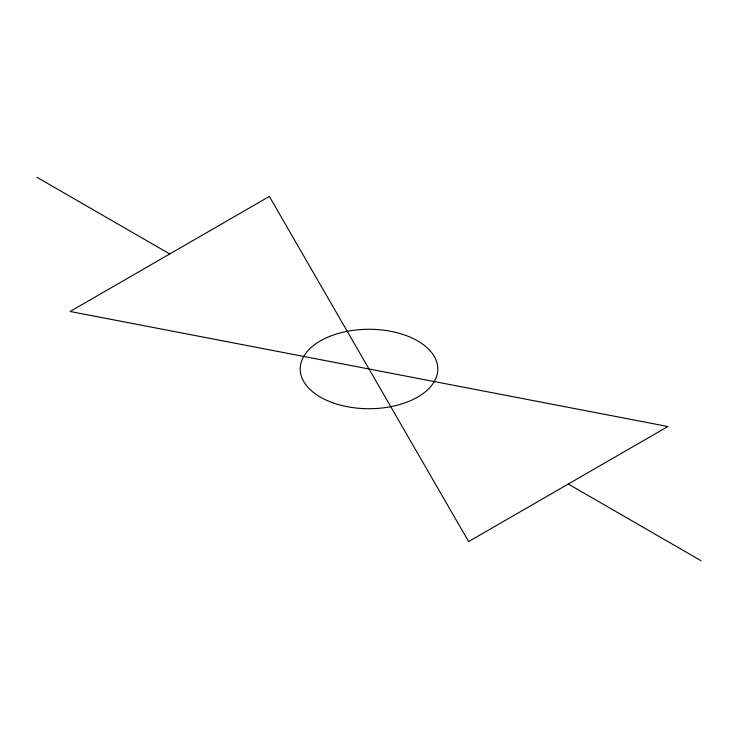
<?xml version="1.0" encoding="UTF-8"?>
<svg xmlns="http://www.w3.org/2000/svg" width="738" height="738" viewBox="0 0 738 738"><rect width="100%" height="100%" fill="white"/><g stroke="black" fill="none" stroke-linecap="round" stroke-linejoin="round"><path stroke-width="1.11" d="M36.9 177.268L169.74 253.955M568.26 484.045L701.1 560.732M269.37 196.437L70.11 311.482L667.89 426.518L468.63 541.563L269.37 196.437M332.856 402.8A68.8 39.723 0 0 0 437.772 370.172A68.8 39.723 0 0 0 336.371 334.028A68.8 39.723 0 0 0 332.856 402.8"/></g></svg>
